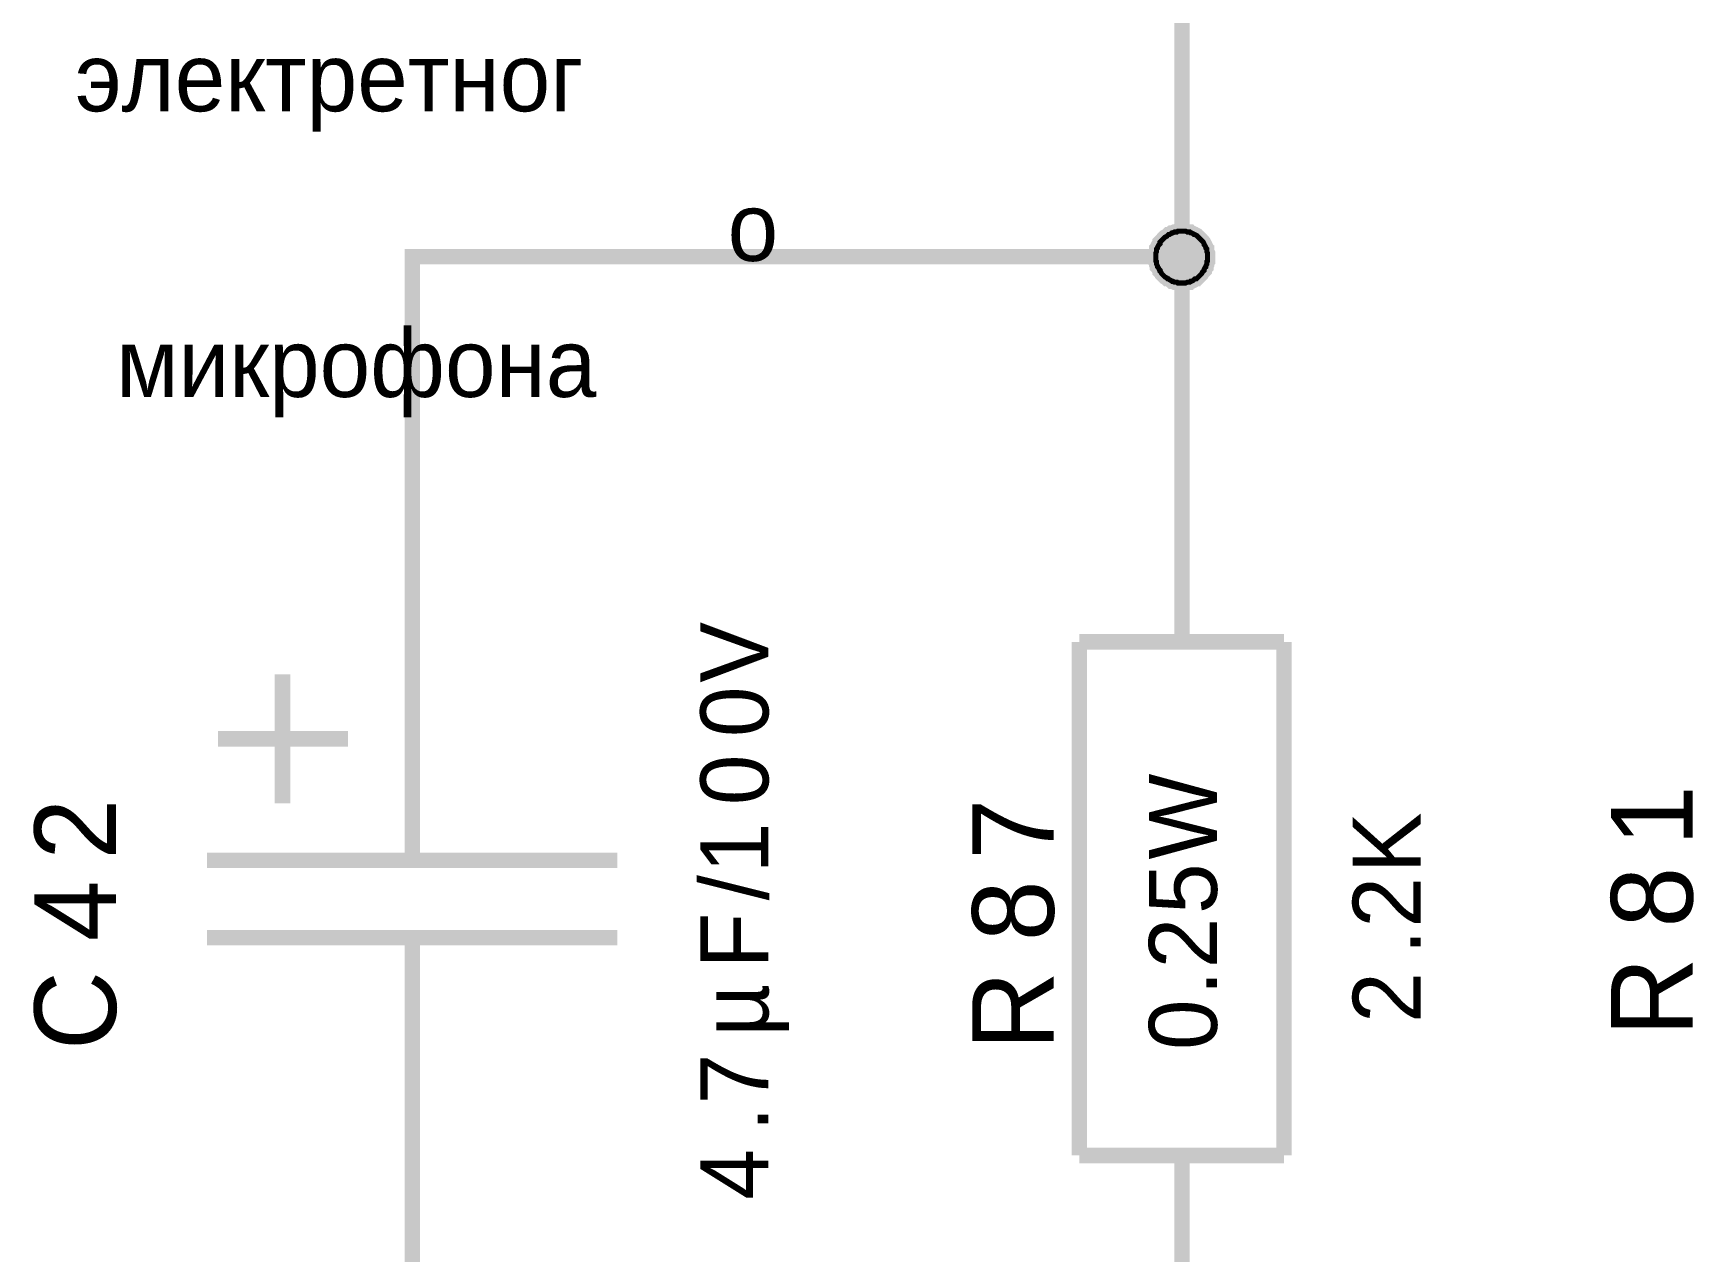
# Model space of a CAD drawing. Header units: millimetres. Extents: x 0 to 420, y 0 to 297.
# Drawn here: x 75.18 to 107.54, y 85.62 to 109.35 of the extents above; entities that cross this region are included whole.
import ezdxf

# ---------------------------------------------------------------- set-up
doc = ezdxf.new("R2010")
doc.units = ezdxf.units.MM
doc.layers.add('Sheet', color=255, linetype='Continuous')

msp = doc.modelspace()

# ---------------------------------------------------------------- linework, layer by layer
at = {"layer": 'Sheet'}
for points, const_width in [([(97.569, 109.984), (97.569, 105), (97.569, 99.999)], 0.3), ([(97.055, 105), (97.055, 105.016), (97.055, 105.05), (97.055, 105.066), (97.072, 105.099), (97.072, 105.116), (97.072, 105.149), (97.089, 105.165), (97.089, 105.182), (97.105, 105.215), (97.122, 105.232), (97.138, 105.248), (97.138, 105.281), (97.155, 105.298), (97.171, 105.314), (97.188, 105.331), (97.204, 105.348), (97.221, 105.364), (97.238, 105.381), (97.271, 105.397), (97.287, 105.414), (97.304, 105.43), (97.32, 105.43), (97.353, 105.447), (97.37, 105.463), (97.387, 105.463), (97.42, 105.48), (97.436, 105.48), (97.469, 105.48), (97.486, 105.497), (97.519, 105.497), (97.535, 105.497), (97.569, 105.497)], 0.3), ([(97.055, 105), (97.055, 105.016), (97.055, 105.05), (97.055, 105.066), (97.072, 105.099), (97.072, 105.116), (97.072, 105.149), (97.089, 105.165), (97.089, 105.182), (97.105, 105.215), (97.122, 105.232), (97.138, 105.248), (97.138, 105.281), (97.155, 105.298), (97.171, 105.314), (97.188, 105.331), (97.204, 105.348), (97.221, 105.364), (97.238, 105.381), (97.271, 105.397), (97.287, 105.414), (97.304, 105.43), (97.32, 105.43), (97.353, 105.447), (97.37, 105.463), (97.387, 105.463), (97.42, 105.48), (97.436, 105.48), (97.469, 105.48), (97.486, 105.497), (97.519, 105.497), (97.535, 105.497), (97.569, 105.497)], 0.3), ([(97.055, 105), (97.055, 105.016), (97.055, 105.05), (97.055, 105.066), (97.072, 105.099), (97.072, 105.116), (97.072, 105.149), (97.089, 105.165), (97.089, 105.182), (97.105, 105.215), (97.122, 105.232), (97.138, 105.248), (97.138, 105.281), (97.155, 105.298), (97.171, 105.314), (97.188, 105.331), (97.204, 105.348), (97.221, 105.364), (97.238, 105.381), (97.271, 105.397), (97.287, 105.414), (97.304, 105.43), (97.32, 105.43), (97.353, 105.447), (97.37, 105.463), (97.387, 105.463), (97.42, 105.48), (97.436, 105.48), (97.469, 105.48), (97.486, 105.497), (97.519, 105.497), (97.535, 105.497), (97.569, 105.497)], 0.3), ([(97.055, 105), (97.055, 105.016), (97.055, 105.05), (97.055, 105.066), (97.072, 105.099), (97.072, 105.116), (97.072, 105.149), (97.089, 105.165), (97.089, 105.182), (97.105, 105.215), (97.122, 105.232), (97.138, 105.248), (97.138, 105.281), (97.155, 105.298), (97.171, 105.314), (97.188, 105.331), (97.204, 105.348), (97.221, 105.364), (97.238, 105.381), (97.271, 105.397), (97.287, 105.414), (97.304, 105.43), (97.32, 105.43), (97.353, 105.447), (97.37, 105.463), (97.387, 105.463), (97.42, 105.48), (97.436, 105.48), (97.469, 105.48), (97.486, 105.497), (97.519, 105.497), (97.535, 105.497), (97.569, 105.497)], 0.3), ([(97.055, 105), (97.055, 105.016), (97.055, 105.05), (97.055, 105.066), (97.072, 105.099), (97.072, 105.116), (97.072, 105.149), (97.089, 105.165), (97.089, 105.182), (97.105, 105.215), (97.122, 105.232), (97.138, 105.248), (97.138, 105.281), (97.155, 105.298), (97.171, 105.314), (97.188, 105.331), (97.204, 105.348), (97.221, 105.364), (97.238, 105.381), (97.271, 105.397), (97.287, 105.414), (97.304, 105.43), (97.32, 105.43), (97.353, 105.447), (97.37, 105.463), (97.387, 105.463), (97.42, 105.48), (97.436, 105.48), (97.469, 105.48), (97.486, 105.497), (97.519, 105.497), (97.535, 105.497), (97.569, 105.497)], 0.0991), ([(97.055, 105), (97.055, 105.016), (97.055, 105.05), (97.055, 105.066), (97.072, 105.099), (97.072, 105.116), (97.072, 105.149), (97.089, 105.165), (97.089, 105.182), (97.105, 105.215), (97.122, 105.232), (97.138, 105.248), (97.138, 105.281), (97.155, 105.298), (97.171, 105.314), (97.188, 105.331), (97.204, 105.348), (97.221, 105.364), (97.238, 105.381), (97.271, 105.397), (97.287, 105.414), (97.304, 105.43), (97.32, 105.43), (97.353, 105.447), (97.37, 105.463), (97.387, 105.463), (97.42, 105.48), (97.436, 105.48), (97.469, 105.48), (97.486, 105.497), (97.519, 105.497), (97.535, 105.497), (97.569, 105.497)], 0.0991), ([(97.055, 105), (97.055, 105.016), (97.055, 105.05), (97.055, 105.066), (97.072, 105.099), (97.072, 105.116), (97.072, 105.149), (97.089, 105.165), (97.089, 105.182), (97.105, 105.215), (97.122, 105.232), (97.138, 105.248), (97.138, 105.281), (97.155, 105.298), (97.171, 105.314), (97.188, 105.331), (97.204, 105.348), (97.221, 105.364), (97.238, 105.381), (97.271, 105.397), (97.287, 105.414), (97.304, 105.43), (97.32, 105.43), (97.353, 105.447), (97.37, 105.463), (97.387, 105.463), (97.42, 105.48), (97.436, 105.48), (97.469, 105.48), (97.486, 105.497), (97.519, 105.497), (97.535, 105.497), (97.569, 105.497)], 0.0991), ([(97.055, 105), (97.055, 105.016), (97.055, 105.05), (97.055, 105.066), (97.072, 105.099), (97.072, 105.116), (97.072, 105.149), (97.089, 105.165), (97.089, 105.182), (97.105, 105.215), (97.122, 105.232), (97.138, 105.248), (97.138, 105.281), (97.155, 105.298), (97.171, 105.314), (97.188, 105.331), (97.204, 105.348), (97.221, 105.364), (97.238, 105.381), (97.271, 105.397), (97.287, 105.414), (97.304, 105.43), (97.32, 105.43), (97.353, 105.447), (97.37, 105.463), (97.387, 105.463), (97.42, 105.48), (97.436, 105.48), (97.469, 105.48), (97.486, 105.497), (97.519, 105.497), (97.535, 105.497), (97.569, 105.497)], 0.0991), ([(97.569, 105.497), (97.569, 105.497)], 0.3), ([(97.569, 105.497), (97.585, 105.497), (97.618, 105.497), (97.635, 105.497), (97.668, 105.48), (97.684, 105.48), (97.718, 105.48), (97.734, 105.463), (97.751, 105.463), (97.784, 105.447), (97.8, 105.43), (97.817, 105.43), (97.85, 105.414), (97.866, 105.397), (97.883, 105.381), (97.9, 105.364), (97.916, 105.348), (97.933, 105.331), (97.949, 105.314), (97.966, 105.298), (97.982, 105.281), (97.999, 105.248), (97.999, 105.232), (98.015, 105.215), (98.032, 105.182), (98.032, 105.165), (98.049, 105.149), (98.049, 105.116), (98.049, 105.099), (98.065, 105.066), (98.065, 105.05), (98.065, 105.016), (98.065, 105)], 0.3), ([(97.569, 105.497), (97.569, 105.497)], 0.3), ([(97.569, 105.497), (97.585, 105.497), (97.618, 105.497), (97.635, 105.497), (97.668, 105.48), (97.684, 105.48), (97.718, 105.48), (97.734, 105.463), (97.751, 105.463), (97.784, 105.447), (97.8, 105.43), (97.817, 105.43), (97.85, 105.414), (97.866, 105.397), (97.883, 105.381), (97.9, 105.364), (97.916, 105.348), (97.933, 105.331), (97.949, 105.314), (97.966, 105.298), (97.982, 105.281), (97.999, 105.248), (97.999, 105.232), (98.015, 105.215), (98.032, 105.182), (98.032, 105.165), (98.049, 105.149), (98.049, 105.116), (98.049, 105.099), (98.065, 105.066), (98.065, 105.05), (98.065, 105.016), (98.065, 105)], 0.3), ([(97.569, 105.497), (97.569, 105.497)], 0.3), ([(97.569, 105.497), (97.585, 105.497), (97.618, 105.497), (97.635, 105.497), (97.668, 105.48), (97.684, 105.48), (97.718, 105.48), (97.734, 105.463), (97.751, 105.463), (97.784, 105.447), (97.8, 105.43), (97.817, 105.43), (97.85, 105.414), (97.866, 105.397), (97.883, 105.381), (97.9, 105.364), (97.916, 105.348), (97.933, 105.331), (97.949, 105.314), (97.966, 105.298), (97.982, 105.281), (97.999, 105.248), (97.999, 105.232), (98.015, 105.215), (98.032, 105.182), (98.032, 105.165), (98.049, 105.149), (98.049, 105.116), (98.049, 105.099), (98.065, 105.066), (98.065, 105.05), (98.065, 105.016), (98.065, 105)], 0.3), ([(97.569, 105.497), (97.569, 105.497)], 0.3), ([(97.569, 105.497), (97.585, 105.497), (97.618, 105.497), (97.635, 105.497), (97.668, 105.48), (97.684, 105.48), (97.718, 105.48), (97.734, 105.463), (97.751, 105.463), (97.784, 105.447), (97.8, 105.43), (97.817, 105.43), (97.85, 105.414), (97.866, 105.397), (97.883, 105.381), (97.9, 105.364), (97.916, 105.348), (97.933, 105.331), (97.949, 105.314), (97.966, 105.298), (97.982, 105.281), (97.999, 105.248), (97.999, 105.232), (98.015, 105.215), (98.032, 105.182), (98.032, 105.165), (98.049, 105.149), (98.049, 105.116), (98.049, 105.099), (98.065, 105.066), (98.065, 105.05), (98.065, 105.016), (98.065, 105)], 0.3), ([(97.569, 105.497), (97.569, 105.497)], 0.0991), ([(97.569, 105.497), (97.585, 105.497), (97.618, 105.497), (97.635, 105.497), (97.668, 105.48), (97.684, 105.48), (97.718, 105.48), (97.734, 105.463), (97.751, 105.463), (97.784, 105.447), (97.8, 105.43), (97.817, 105.43), (97.85, 105.414), (97.866, 105.397), (97.883, 105.381), (97.9, 105.364), (97.916, 105.348), (97.933, 105.331), (97.949, 105.314), (97.966, 105.298), (97.982, 105.281), (97.999, 105.248), (97.999, 105.232), (98.015, 105.215), (98.032, 105.182), (98.032, 105.165), (98.049, 105.149), (98.049, 105.116), (98.049, 105.099), (98.065, 105.066), (98.065, 105.05), (98.065, 105.016), (98.065, 105)], 0.0991), ([(97.569, 105.497), (97.569, 105.497)], 0.0991), ([(97.569, 105.497), (97.585, 105.497), (97.618, 105.497), (97.635, 105.497), (97.668, 105.48), (97.684, 105.48), (97.718, 105.48), (97.734, 105.463), (97.751, 105.463), (97.784, 105.447), (97.8, 105.43), (97.817, 105.43), (97.85, 105.414), (97.866, 105.397), (97.883, 105.381), (97.9, 105.364), (97.916, 105.348), (97.933, 105.331), (97.949, 105.314), (97.966, 105.298), (97.982, 105.281), (97.999, 105.248), (97.999, 105.232), (98.015, 105.215), (98.032, 105.182), (98.032, 105.165), (98.049, 105.149), (98.049, 105.116), (98.049, 105.099), (98.065, 105.066), (98.065, 105.05), (98.065, 105.016), (98.065, 105)], 0.0991), ([(97.569, 105.497), (97.569, 105.497)], 0.0991), ([(97.569, 105.497), (97.585, 105.497), (97.618, 105.497), (97.635, 105.497), (97.668, 105.48), (97.684, 105.48), (97.718, 105.48), (97.734, 105.463), (97.751, 105.463), (97.784, 105.447), (97.8, 105.43), (97.817, 105.43), (97.85, 105.414), (97.866, 105.397), (97.883, 105.381), (97.9, 105.364), (97.916, 105.348), (97.933, 105.331), (97.949, 105.314), (97.966, 105.298), (97.982, 105.281), (97.999, 105.248), (97.999, 105.232), (98.015, 105.215), (98.032, 105.182), (98.032, 105.165), (98.049, 105.149), (98.049, 105.116), (98.049, 105.099), (98.065, 105.066), (98.065, 105.05), (98.065, 105.016), (98.065, 105)], 0.0991), ([(97.569, 105.497), (97.569, 105.497)], 0.0991), ([(97.569, 105.497), (97.585, 105.497), (97.618, 105.497), (97.635, 105.497), (97.668, 105.48), (97.684, 105.48), (97.718, 105.48), (97.734, 105.463), (97.751, 105.463), (97.784, 105.447), (97.8, 105.43), (97.817, 105.43), (97.85, 105.414), (97.866, 105.397), (97.883, 105.381), (97.9, 105.364), (97.916, 105.348), (97.933, 105.331), (97.949, 105.314), (97.966, 105.298), (97.982, 105.281), (97.999, 105.248), (97.999, 105.232), (98.015, 105.215), (98.032, 105.182), (98.032, 105.165), (98.049, 105.149), (98.049, 105.116), (98.049, 105.099), (98.065, 105.066), (98.065, 105.05), (98.065, 105.016), (98.065, 105)], 0.0991), ([(97.569, 105), (82.573, 105), (82.573, 96.24)], 0.3), ([(97.569, 104.487), (97.535, 104.487), (97.519, 104.487), (97.486, 104.487), (97.469, 104.503), (97.436, 104.503), (97.42, 104.503), (97.387, 104.52), (97.37, 104.52), (97.353, 104.536), (97.32, 104.553), (97.304, 104.569), (97.287, 104.569), (97.271, 104.586), (97.238, 104.602), (97.221, 104.619), (97.204, 104.636), (97.188, 104.652), (97.171, 104.669), (97.155, 104.702), (97.138, 104.718), (97.138, 104.735), (97.122, 104.751), (97.105, 104.785), (97.089, 104.801), (97.089, 104.818), (97.072, 104.851), (97.072, 104.867), (97.072, 104.9), (97.055, 104.917), (97.055, 104.95), (97.055, 104.967), (97.055, 105)], 0.3), ([(97.055, 105), (97.055, 105)], 0.3), ([(97.569, 104.487), (97.535, 104.487), (97.519, 104.487), (97.486, 104.487), (97.469, 104.503), (97.436, 104.503), (97.42, 104.503), (97.387, 104.52), (97.37, 104.52), (97.353, 104.536), (97.32, 104.553), (97.304, 104.569), (97.287, 104.569), (97.271, 104.586), (97.238, 104.602), (97.221, 104.619), (97.204, 104.636), (97.188, 104.652), (97.171, 104.669), (97.155, 104.702), (97.138, 104.718), (97.138, 104.735), (97.122, 104.751), (97.105, 104.785), (97.089, 104.801), (97.089, 104.818), (97.072, 104.851), (97.072, 104.867), (97.072, 104.9), (97.055, 104.917), (97.055, 104.95), (97.055, 104.967), (97.055, 105)], 0.3), ([(97.055, 105), (97.055, 105)], 0.3), ([(97.569, 104.487), (97.535, 104.487), (97.519, 104.487), (97.486, 104.487), (97.469, 104.503), (97.436, 104.503), (97.42, 104.503), (97.387, 104.52), (97.37, 104.52), (97.353, 104.536), (97.32, 104.553), (97.304, 104.569), (97.287, 104.569), (97.271, 104.586), (97.238, 104.602), (97.221, 104.619), (97.204, 104.636), (97.188, 104.652), (97.171, 104.669), (97.155, 104.702), (97.138, 104.718), (97.138, 104.735), (97.122, 104.751), (97.105, 104.785), (97.089, 104.801), (97.089, 104.818), (97.072, 104.851), (97.072, 104.867), (97.072, 104.9), (97.055, 104.917), (97.055, 104.95), (97.055, 104.967), (97.055, 105)], 0.3), ([(97.055, 105), (97.055, 105)], 0.3), ([(97.569, 104.487), (97.535, 104.487), (97.519, 104.487), (97.486, 104.487), (97.469, 104.503), (97.436, 104.503), (97.42, 104.503), (97.387, 104.52), (97.37, 104.52), (97.353, 104.536), (97.32, 104.553), (97.304, 104.569), (97.287, 104.569), (97.271, 104.586), (97.238, 104.602), (97.221, 104.619), (97.204, 104.636), (97.188, 104.652), (97.171, 104.669), (97.155, 104.702), (97.138, 104.718), (97.138, 104.735), (97.122, 104.751), (97.105, 104.785), (97.089, 104.801), (97.089, 104.818), (97.072, 104.851), (97.072, 104.867), (97.072, 104.9), (97.055, 104.917), (97.055, 104.95), (97.055, 104.967), (97.055, 105)], 0.3), ([(97.055, 105), (97.055, 105)], 0.3), ([(97.569, 104.487), (97.535, 104.487), (97.519, 104.487), (97.486, 104.487), (97.469, 104.503), (97.436, 104.503), (97.42, 104.503), (97.387, 104.52), (97.37, 104.52), (97.353, 104.536), (97.32, 104.553), (97.304, 104.569), (97.287, 104.569), (97.271, 104.586), (97.238, 104.602), (97.221, 104.619), (97.204, 104.636), (97.188, 104.652), (97.171, 104.669), (97.155, 104.702), (97.138, 104.718), (97.138, 104.735), (97.122, 104.751), (97.105, 104.785), (97.089, 104.801), (97.089, 104.818), (97.072, 104.851), (97.072, 104.867), (97.072, 104.9), (97.055, 104.917), (97.055, 104.95), (97.055, 104.967), (97.055, 105)], 0.0991), ([(97.055, 105), (97.055, 105)], 0.0991), ([(97.569, 104.487), (97.535, 104.487), (97.519, 104.487), (97.486, 104.487), (97.469, 104.503), (97.436, 104.503), (97.42, 104.503), (97.387, 104.52), (97.37, 104.52), (97.353, 104.536), (97.32, 104.553), (97.304, 104.569), (97.287, 104.569), (97.271, 104.586), (97.238, 104.602), (97.221, 104.619), (97.204, 104.636), (97.188, 104.652), (97.171, 104.669), (97.155, 104.702), (97.138, 104.718), (97.138, 104.735), (97.122, 104.751), (97.105, 104.785), (97.089, 104.801), (97.089, 104.818), (97.072, 104.851), (97.072, 104.867), (97.072, 104.9), (97.055, 104.917), (97.055, 104.95), (97.055, 104.967), (97.055, 105)], 0.0991), ([(97.055, 105), (97.055, 105)], 0.0991), ([(97.569, 104.487), (97.535, 104.487), (97.519, 104.487), (97.486, 104.487), (97.469, 104.503), (97.436, 104.503), (97.42, 104.503), (97.387, 104.52), (97.37, 104.52), (97.353, 104.536), (97.32, 104.553), (97.304, 104.569), (97.287, 104.569), (97.271, 104.586), (97.238, 104.602), (97.221, 104.619), (97.204, 104.636), (97.188, 104.652), (97.171, 104.669), (97.155, 104.702), (97.138, 104.718), (97.138, 104.735), (97.122, 104.751), (97.105, 104.785), (97.089, 104.801), (97.089, 104.818), (97.072, 104.851), (97.072, 104.867), (97.072, 104.9), (97.055, 104.917), (97.055, 104.95), (97.055, 104.967), (97.055, 105)], 0.0991), ([(97.055, 105), (97.055, 105)], 0.0991), ([(97.569, 104.487), (97.535, 104.487), (97.519, 104.487), (97.486, 104.487), (97.469, 104.503), (97.436, 104.503), (97.42, 104.503), (97.387, 104.52), (97.37, 104.52), (97.353, 104.536), (97.32, 104.553), (97.304, 104.569), (97.287, 104.569), (97.271, 104.586), (97.238, 104.602), (97.221, 104.619), (97.204, 104.636), (97.188, 104.652), (97.171, 104.669), (97.155, 104.702), (97.138, 104.718), (97.138, 104.735), (97.122, 104.751), (97.105, 104.785), (97.089, 104.801), (97.089, 104.818), (97.072, 104.851), (97.072, 104.867), (97.072, 104.9), (97.055, 104.917), (97.055, 104.95), (97.055, 104.967), (97.055, 105)], 0.0991), ([(97.055, 105), (97.055, 105)], 0.0991), ([(98.065, 105), (98.065, 104.967), (98.065, 104.95), (98.065, 104.917), (98.049, 104.9), (98.049, 104.867), (98.049, 104.851), (98.032, 104.818), (98.032, 104.801), (98.015, 104.785), (97.999, 104.751), (97.999, 104.735), (97.982, 104.718), (97.966, 104.702), (97.949, 104.669), (97.933, 104.652), (97.916, 104.636), (97.9, 104.619), (97.883, 104.602), (97.866, 104.586), (97.85, 104.569), (97.817, 104.569), (97.8, 104.553), (97.784, 104.536), (97.751, 104.52), (97.734, 104.52), (97.718, 104.503), (97.684, 104.503), (97.668, 104.503), (97.635, 104.487), (97.618, 104.487), (97.585, 104.487), (97.569, 104.487)], 0.3), ([(98.065, 105), (98.065, 104.967), (98.065, 104.95), (98.065, 104.917), (98.049, 104.9), (98.049, 104.867), (98.049, 104.851), (98.032, 104.818), (98.032, 104.801), (98.015, 104.785), (97.999, 104.751), (97.999, 104.735), (97.982, 104.718), (97.966, 104.702), (97.949, 104.669), (97.933, 104.652), (97.916, 104.636), (97.9, 104.619), (97.883, 104.602), (97.866, 104.586), (97.85, 104.569), (97.817, 104.569), (97.8, 104.553), (97.784, 104.536), (97.751, 104.52), (97.734, 104.52), (97.718, 104.503), (97.684, 104.503), (97.668, 104.503), (97.635, 104.487), (97.618, 104.487), (97.585, 104.487), (97.569, 104.487)], 0.3), ([(98.065, 105), (98.065, 104.967), (98.065, 104.95), (98.065, 104.917), (98.049, 104.9), (98.049, 104.867), (98.049, 104.851), (98.032, 104.818), (98.032, 104.801), (98.015, 104.785), (97.999, 104.751), (97.999, 104.735), (97.982, 104.718), (97.966, 104.702), (97.949, 104.669), (97.933, 104.652), (97.916, 104.636), (97.9, 104.619), (97.883, 104.602), (97.866, 104.586), (97.85, 104.569), (97.817, 104.569), (97.8, 104.553), (97.784, 104.536), (97.751, 104.52), (97.734, 104.52), (97.718, 104.503), (97.684, 104.503), (97.668, 104.503), (97.635, 104.487), (97.618, 104.487), (97.585, 104.487), (97.569, 104.487)], 0.3), ([(98.065, 105), (98.065, 104.967), (98.065, 104.95), (98.065, 104.917), (98.049, 104.9), (98.049, 104.867), (98.049, 104.851), (98.032, 104.818), (98.032, 104.801), (98.015, 104.785), (97.999, 104.751), (97.999, 104.735), (97.982, 104.718), (97.966, 104.702), (97.949, 104.669), (97.933, 104.652), (97.916, 104.636), (97.9, 104.619), (97.883, 104.602), (97.866, 104.586), (97.85, 104.569), (97.817, 104.569), (97.8, 104.553), (97.784, 104.536), (97.751, 104.52), (97.734, 104.52), (97.718, 104.503), (97.684, 104.503), (97.668, 104.503), (97.635, 104.487), (97.618, 104.487), (97.585, 104.487), (97.569, 104.487)], 0.3), ([(98.065, 105), (98.065, 104.967), (98.065, 104.95), (98.065, 104.917), (98.049, 104.9), (98.049, 104.867), (98.049, 104.851), (98.032, 104.818), (98.032, 104.801), (98.015, 104.785), (97.999, 104.751), (97.999, 104.735), (97.982, 104.718), (97.966, 104.702), (97.949, 104.669), (97.933, 104.652), (97.916, 104.636), (97.9, 104.619), (97.883, 104.602), (97.866, 104.586), (97.85, 104.569), (97.817, 104.569), (97.8, 104.553), (97.784, 104.536), (97.751, 104.52), (97.734, 104.52), (97.718, 104.503), (97.684, 104.503), (97.668, 104.503), (97.635, 104.487), (97.618, 104.487), (97.585, 104.487), (97.569, 104.487)], 0.0991), ([(98.065, 105), (98.065, 104.967), (98.065, 104.95), (98.065, 104.917), (98.049, 104.9), (98.049, 104.867), (98.049, 104.851), (98.032, 104.818), (98.032, 104.801), (98.015, 104.785), (97.999, 104.751), (97.999, 104.735), (97.982, 104.718), (97.966, 104.702), (97.949, 104.669), (97.933, 104.652), (97.916, 104.636), (97.9, 104.619), (97.883, 104.602), (97.866, 104.586), (97.85, 104.569), (97.817, 104.569), (97.8, 104.553), (97.784, 104.536), (97.751, 104.52), (97.734, 104.52), (97.718, 104.503), (97.684, 104.503), (97.668, 104.503), (97.635, 104.487), (97.618, 104.487), (97.585, 104.487), (97.569, 104.487)], 0.0991), ([(98.065, 105), (98.065, 104.967), (98.065, 104.95), (98.065, 104.917), (98.049, 104.9), (98.049, 104.867), (98.049, 104.851), (98.032, 104.818), (98.032, 104.801), (98.015, 104.785), (97.999, 104.751), (97.999, 104.735), (97.982, 104.718), (97.966, 104.702), (97.949, 104.669), (97.933, 104.652), (97.916, 104.636), (97.9, 104.619), (97.883, 104.602), (97.866, 104.586), (97.85, 104.569), (97.817, 104.569), (97.8, 104.553), (97.784, 104.536), (97.751, 104.52), (97.734, 104.52), (97.718, 104.503), (97.684, 104.503), (97.668, 104.503), (97.635, 104.487), (97.618, 104.487), (97.585, 104.487), (97.569, 104.487)], 0.0991), ([(98.065, 105), (98.065, 104.967), (98.065, 104.95), (98.065, 104.917), (98.049, 104.9), (98.049, 104.867), (98.049, 104.851), (98.032, 104.818), (98.032, 104.801), (98.015, 104.785), (97.999, 104.751), (97.999, 104.735), (97.982, 104.718), (97.966, 104.702), (97.949, 104.669), (97.933, 104.652), (97.916, 104.636), (97.9, 104.619), (97.883, 104.602), (97.866, 104.586), (97.85, 104.569), (97.817, 104.569), (97.8, 104.553), (97.784, 104.536), (97.751, 104.52), (97.734, 104.52), (97.718, 104.503), (97.684, 104.503), (97.668, 104.503), (97.635, 104.487), (97.618, 104.487), (97.585, 104.487), (97.569, 104.487)], 0.0991), ([(98.065, 105), (98.065, 105), (98.065, 105), (98.065, 105), (98.065, 105), (98.065, 105), (98.065, 105), (98.065, 105), (98.065, 105), (98.065, 105), (98.065, 105), (98.065, 105), (98.065, 105), (98.065, 105), (98.065, 105), (98.065, 105), (98.065, 105), (98.065, 105), (98.065, 105), (98.065, 105), (98.065, 105), (98.065, 105), (98.065, 105), (98.065, 105), (98.065, 105), (98.065, 105), (98.065, 105), (98.065, 105), (98.065, 105), (98.065, 105), (98.065, 105), (98.065, 105), (98.065, 105)], 0.3), ([(98.065, 105), (98.065, 105)], 0.3), ([(98.065, 105), (98.065, 105), (98.065, 105), (98.065, 105), (98.065, 105), (98.065, 105), (98.065, 105), (98.065, 105), (98.065, 105), (98.065, 105), (98.065, 105), (98.065, 105), (98.065, 105), (98.065, 105), (98.065, 105), (98.065, 105), (98.065, 105), (98.065, 105), (98.065, 105), (98.065, 105), (98.065, 105), (98.065, 105), (98.065, 105), (98.065, 105), (98.065, 105), (98.065, 105), (98.065, 105), (98.065, 105), (98.065, 105), (98.065, 105), (98.065, 105), (98.065, 105), (98.065, 105)], 0.3), ([(98.065, 105), (98.065, 105)], 0.3), ([(98.065, 105), (98.065, 105), (98.065, 105), (98.065, 105), (98.065, 105), (98.065, 105), (98.065, 105), (98.065, 105), (98.065, 105), (98.065, 105), (98.065, 105), (98.065, 105), (98.065, 105), (98.065, 105), (98.065, 105), (98.065, 105), (98.065, 105), (98.065, 105), (98.065, 105), (98.065, 105), (98.065, 105), (98.065, 105), (98.065, 105), (98.065, 105), (98.065, 105), (98.065, 105), (98.065, 105), (98.065, 105), (98.065, 105), (98.065, 105), (98.065, 105), (98.065, 105), (98.065, 105)], 0.3), ([(98.065, 105), (98.065, 105)], 0.3), ([(98.065, 105), (98.065, 105), (98.065, 105), (98.065, 105), (98.065, 105), (98.065, 105), (98.065, 105), (98.065, 105), (98.065, 105), (98.065, 105), (98.065, 105), (98.065, 105), (98.065, 105), (98.065, 105), (98.065, 105), (98.065, 105), (98.065, 105), (98.065, 105), (98.065, 105), (98.065, 105), (98.065, 105), (98.065, 105), (98.065, 105), (98.065, 105), (98.065, 105), (98.065, 105), (98.065, 105), (98.065, 105), (98.065, 105), (98.065, 105), (98.065, 105), (98.065, 105), (98.065, 105)], 0.3), ([(98.065, 105), (98.065, 105)], 0.3), ([(98.065, 105), (98.065, 105), (98.065, 105), (98.065, 105), (98.065, 105), (98.065, 105), (98.065, 105), (98.065, 105), (98.065, 105), (98.065, 105), (98.065, 105), (98.065, 105), (98.065, 105), (98.065, 105), (98.065, 105), (98.065, 105), (98.065, 105), (98.065, 105), (98.065, 105), (98.065, 105), (98.065, 105), (98.065, 105), (98.065, 105), (98.065, 105), (98.065, 105), (98.065, 105), (98.065, 105), (98.065, 105), (98.065, 105), (98.065, 105), (98.065, 105), (98.065, 105), (98.065, 105)], 0.0991), ([(98.065, 105), (98.065, 105)], 0.0991), ([(98.065, 105), (98.065, 105), (98.065, 105), (98.065, 105), (98.065, 105), (98.065, 105), (98.065, 105), (98.065, 105), (98.065, 105), (98.065, 105), (98.065, 105), (98.065, 105), (98.065, 105), (98.065, 105), (98.065, 105), (98.065, 105), (98.065, 105), (98.065, 105), (98.065, 105), (98.065, 105), (98.065, 105), (98.065, 105), (98.065, 105), (98.065, 105), (98.065, 105), (98.065, 105), (98.065, 105), (98.065, 105), (98.065, 105), (98.065, 105), (98.065, 105), (98.065, 105), (98.065, 105)], 0.0991), ([(98.065, 105), (98.065, 105)], 0.0991), ([(98.065, 105), (98.065, 105), (98.065, 105), (98.065, 105), (98.065, 105), (98.065, 105), (98.065, 105), (98.065, 105), (98.065, 105), (98.065, 105), (98.065, 105), (98.065, 105), (98.065, 105), (98.065, 105), (98.065, 105), (98.065, 105), (98.065, 105), (98.065, 105), (98.065, 105), (98.065, 105), (98.065, 105), (98.065, 105), (98.065, 105), (98.065, 105), (98.065, 105), (98.065, 105), (98.065, 105), (98.065, 105), (98.065, 105), (98.065, 105), (98.065, 105), (98.065, 105), (98.065, 105)], 0.0991), ([(98.065, 105), (98.065, 105)], 0.0991), ([(98.065, 105), (98.065, 105), (98.065, 105), (98.065, 105), (98.065, 105), (98.065, 105), (98.065, 105), (98.065, 105), (98.065, 105), (98.065, 105), (98.065, 105), (98.065, 105), (98.065, 105), (98.065, 105), (98.065, 105), (98.065, 105), (98.065, 105), (98.065, 105), (98.065, 105), (98.065, 105), (98.065, 105), (98.065, 105), (98.065, 105), (98.065, 105), (98.065, 105), (98.065, 105), (98.065, 105), (98.065, 105), (98.065, 105), (98.065, 105), (98.065, 105), (98.065, 105), (98.065, 105)], 0.0991), ([(98.065, 105), (98.065, 105)], 0.0991), ([(97.569, 97.499), (97.569, 99.999)], 0.3), ([(95.566, 97.499), (99.555, 97.499)], 0.3), ([(95.566, 87.497), (95.566, 97.499)], 0.3), ([(99.555, 87.497), (99.555, 97.499)], 0.3), ([(80.041, 94.352), (80.041, 96.869)], 0.3), ([(82.573, 93.243), (82.573, 96.24)], 0.3), ([(78.783, 95.611), (81.315, 95.611)], 0.3), ([(78.568, 93.243), (86.562, 93.243)], 0.3), ([(78.568, 91.736), (86.562, 91.736)], 0.3), ([(82.573, 91.736), (82.573, 88.739)], 0.3), ([(82.573, 88.739), (82.573, 62.493)], 0.3), ([(95.566, 87.497), (99.555, 87.497)], 0.3), ([(97.569, 87.497), (97.569, 84.997)], 0.3)]:
    msp.add_lwpolyline(points, dxfattribs=dict(at, const_width=const_width))
at = {"layer": 'Sheet', "const_width": 0.508}
msp.add_lwpolyline([(97.246, 105, 1), (97.754, 105, 1)], format="xyb", close=True, dxfattribs=at)

# ---------------------------------------------------------------- texts
at = {"layer": 'Sheet'}
for s, height, p in [('электретног', 1.32471, (76.003, 107.831)), ('о ', 1.3247, (88.714, 104.917)), ('микрофона', 1.3247, (76.797, 102.268))]:
    msp.add_text(s, height=height, dxfattribs=at).set_placement(p)
for s, height, p in [('V', 1.325, (89.508, 96.704)), ('0', 1.325, (89.508, 95.644)), ('0', 1.325, (89.508, 94.319)), ('W', 1.325, (98.247, 93.26)), ('1', 1.59, (107.516, 93.525)), ('2', 1.59, (76.797, 93.26)), ('7', 1.59, (95.069, 93.26)), ('K', 1.325, (102.219, 92.995)), ('1', 1.325, (89.508, 92.995)), ('/', 1.325, (89.508, 92.465)), ('5', 1.325, (98.247, 92.2)), ('8', 1.59, (107.516, 91.935)), ('4', 1.59, (76.797, 91.67)), ('8', 1.59, (95.069, 91.67)), ('2', 1.325, (102.219, 91.935)), ('F', 1.325, (89.508, 91.14)), ('2', 1.325, (98.247, 91.14)), ('.', 1.325, (102.219, 91.405)), ('R', 1.59, (107.516, 89.815)), ('C', 1.59, (76.797, 89.55)), ('R', 1.59, (95.069, 89.55)), ('.', 1.325, (98.247, 90.61)), ('2', 1.325, (102.219, 90.08)), ('µ', 1.325, (89.508, 89.815)), ('0', 1.325, (98.247, 89.55)), ('7', 1.325, (89.508, 88.491)), ('.', 1.325, (89.508, 87.961)), ('4', 1.325, (89.508, 86.636))]:
    msp.add_text(s, height=height, rotation=90, dxfattribs=at).set_placement(p)

doc.saveas('drawing.dxf')
